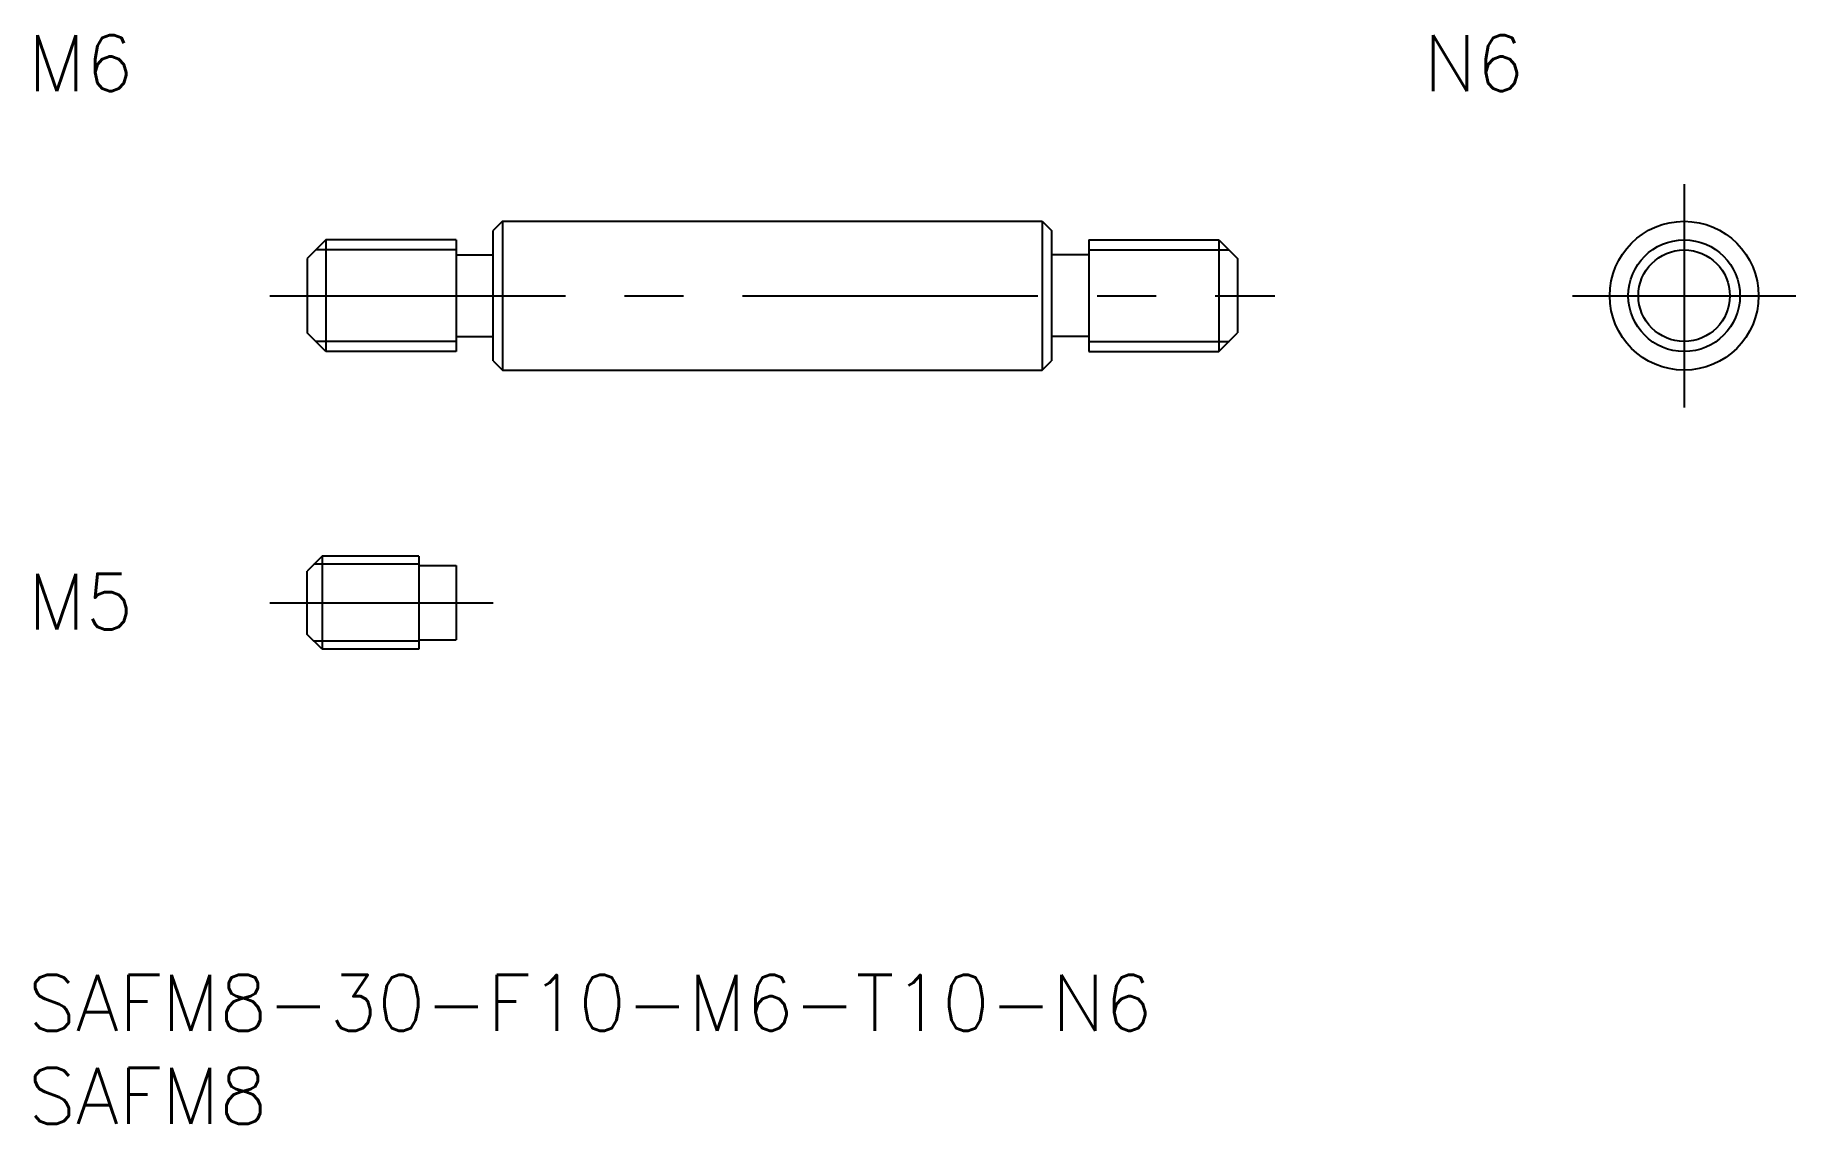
# Model space of a CAD drawing. Extents: x 0.4 to 95, y -8 to 50.5.
import ezdxf

# ---------------------------------------------------------------- set-up
doc = ezdxf.new("R2010")
doc.units = 0
doc.header["$LTSCALE"] = 0.5
doc.linetypes.add('CENTER', pattern=[50.8, 31.75, -6.35, 6.35, -6.35])
for name, color, linetype in [('MSM_CENTER', 1, 'CENTER'), ('MSM_CONTINUOUS', 7, 'CONTINUOUS'), ('MSM_NARROW', 5, 'CONTINUOUS'), ('MSM_PART_NUMBER', 7, 'CONTINUOUS')]:
    doc.layers.add(name, color=color, linetype=linetype)
doc.styles.get("Standard").update_dxf_attribs({"font": 'txt.shx', "height": 1, "bigfont": 'bigfont.shx'})

# ---------------------------------------------------------------- blocks, each defined once
blk = doc.blocks.new('*U8')
at = {"layer": 'MSM_PART_NUMBER'}
blk.add_text('SAFM8-30-F10-M6-T10-N6', height=3, dxfattribs=at).set_placement((0, -3))
blk = doc.blocks.new('*U9')
at = {"layer": 'MSM_PART_NUMBER'}
blk.add_text('SAFM8', height=3, dxfattribs=at).set_placement((0, -8))
blk = doc.blocks.new('*U10')
at = {"layer": 'MSM_PART_NUMBER'}
blk.add_text('M6', height=3, dxfattribs=at).set_placement((0, 47.5))
blk = doc.blocks.new('*U11')
at = {"layer": 'MSM_PART_NUMBER'}
blk.add_text('N6', height=3, dxfattribs=at).set_placement((75, 47.5))
blk = doc.blocks.new('*U12')
at = {"layer": 'MSM_PART_NUMBER'}
blk.add_text('M5', height=3, dxfattribs=at).set_placement((0, 18.561))

msp = doc.modelspace()

# ---------------------------------------------------------------- linework, layer by layer
at = {"layer": 'MSM_CENTER'}
for p, q in [((89, 42.5), (89, 30.5)), ((13, 36.5), (67, 36.5)), ((83, 36.5), (95, 36.5)), ((13, 20), (25, 20))]:
    msp.add_line(p, q, dxfattribs=at)
at = {"layer": 'MSM_CONTINUOUS'}
for p, q in [((25.5, 40.5), (25, 40)), ((25, 33), (25, 40)), ((25.5, 40.5), (54.5, 40.5)), ((25.5, 40.5), (25.5, 32.5)), ((54.5, 40.5), (54.5, 32.5)), ((54.5, 40.5), (55, 40)), ((55, 40), (55, 33)), ((16, 39.5), (15, 38.5)), ((23, 39.5), (16, 39.5)), ((16, 39.5), (16, 33.5)), ((23, 39.5), (23, 33.5)), ((57, 39.5), (64, 39.5)), ((57, 39.5), (57, 33.5)), ((64, 39.5), (65, 38.5)), ((64, 39.5), (64, 33.5)), ((15, 38.5), (15, 34.5)), ((23, 38.7), (25, 38.7)), ((57, 38.7), (55, 38.7)), ((65, 38.5), (65, 34.5)), ((16, 33.5), (15, 34.5)), ((23, 34.3), (25, 34.3)), ((57, 34.3), (55, 34.3)), ((64, 33.5), (65, 34.5)), ((23, 33.5), (16, 33.5)), ((57, 33.5), (64, 33.5)), ((25, 33), (25.5, 32.5)), ((25.5, 32.5), (54.5, 32.5)), ((54.5, 32.5), (55, 33)), ((15.8, 22.5), (15, 21.7)), ((21, 22.5), (15.8, 22.5)), ((15.8, 22.5), (15.8, 17.5)), ((21, 22.5), (21, 17.5)), ((21, 22), (23, 22)), ((23, 22), (23, 18)), ((15, 18.3), (15, 21.7)), ((15.8, 17.5), (15, 18.3)), ((21, 18), (23, 18)), ((21, 17.5), (15.8, 17.5))]:
    msp.add_line(p, q, dxfattribs=at)
for radius in [4, 3]:
    msp.add_circle((89, 36.5), radius, dxfattribs=at)
at = {"layer": 'MSM_NARROW'}
for p, q in [((23, 38.958), (15.458, 38.958)), ((57, 38.958), (64.541, 38.958)), ((23, 34.041), (15.458, 34.041)), ((57, 34.041), (64.541, 34.041)), ((21, 22.067), (15.367, 22.067)), ((21, 17.933), (15.367, 17.933))]:
    msp.add_line(p, q, dxfattribs=at)
msp.add_circle((89, 36.5), 2.458, dxfattribs=at)

# ---------------------------------------------------------------- block references
at = {"layer": 'MSM_CONTINUOUS'}
for name in ['*U10', '*U11', '*U12', '*U8', '*U9']:
    msp.add_blockref(name, (0, 0), dxfattribs=at)

doc.saveas('drawing.dxf')
